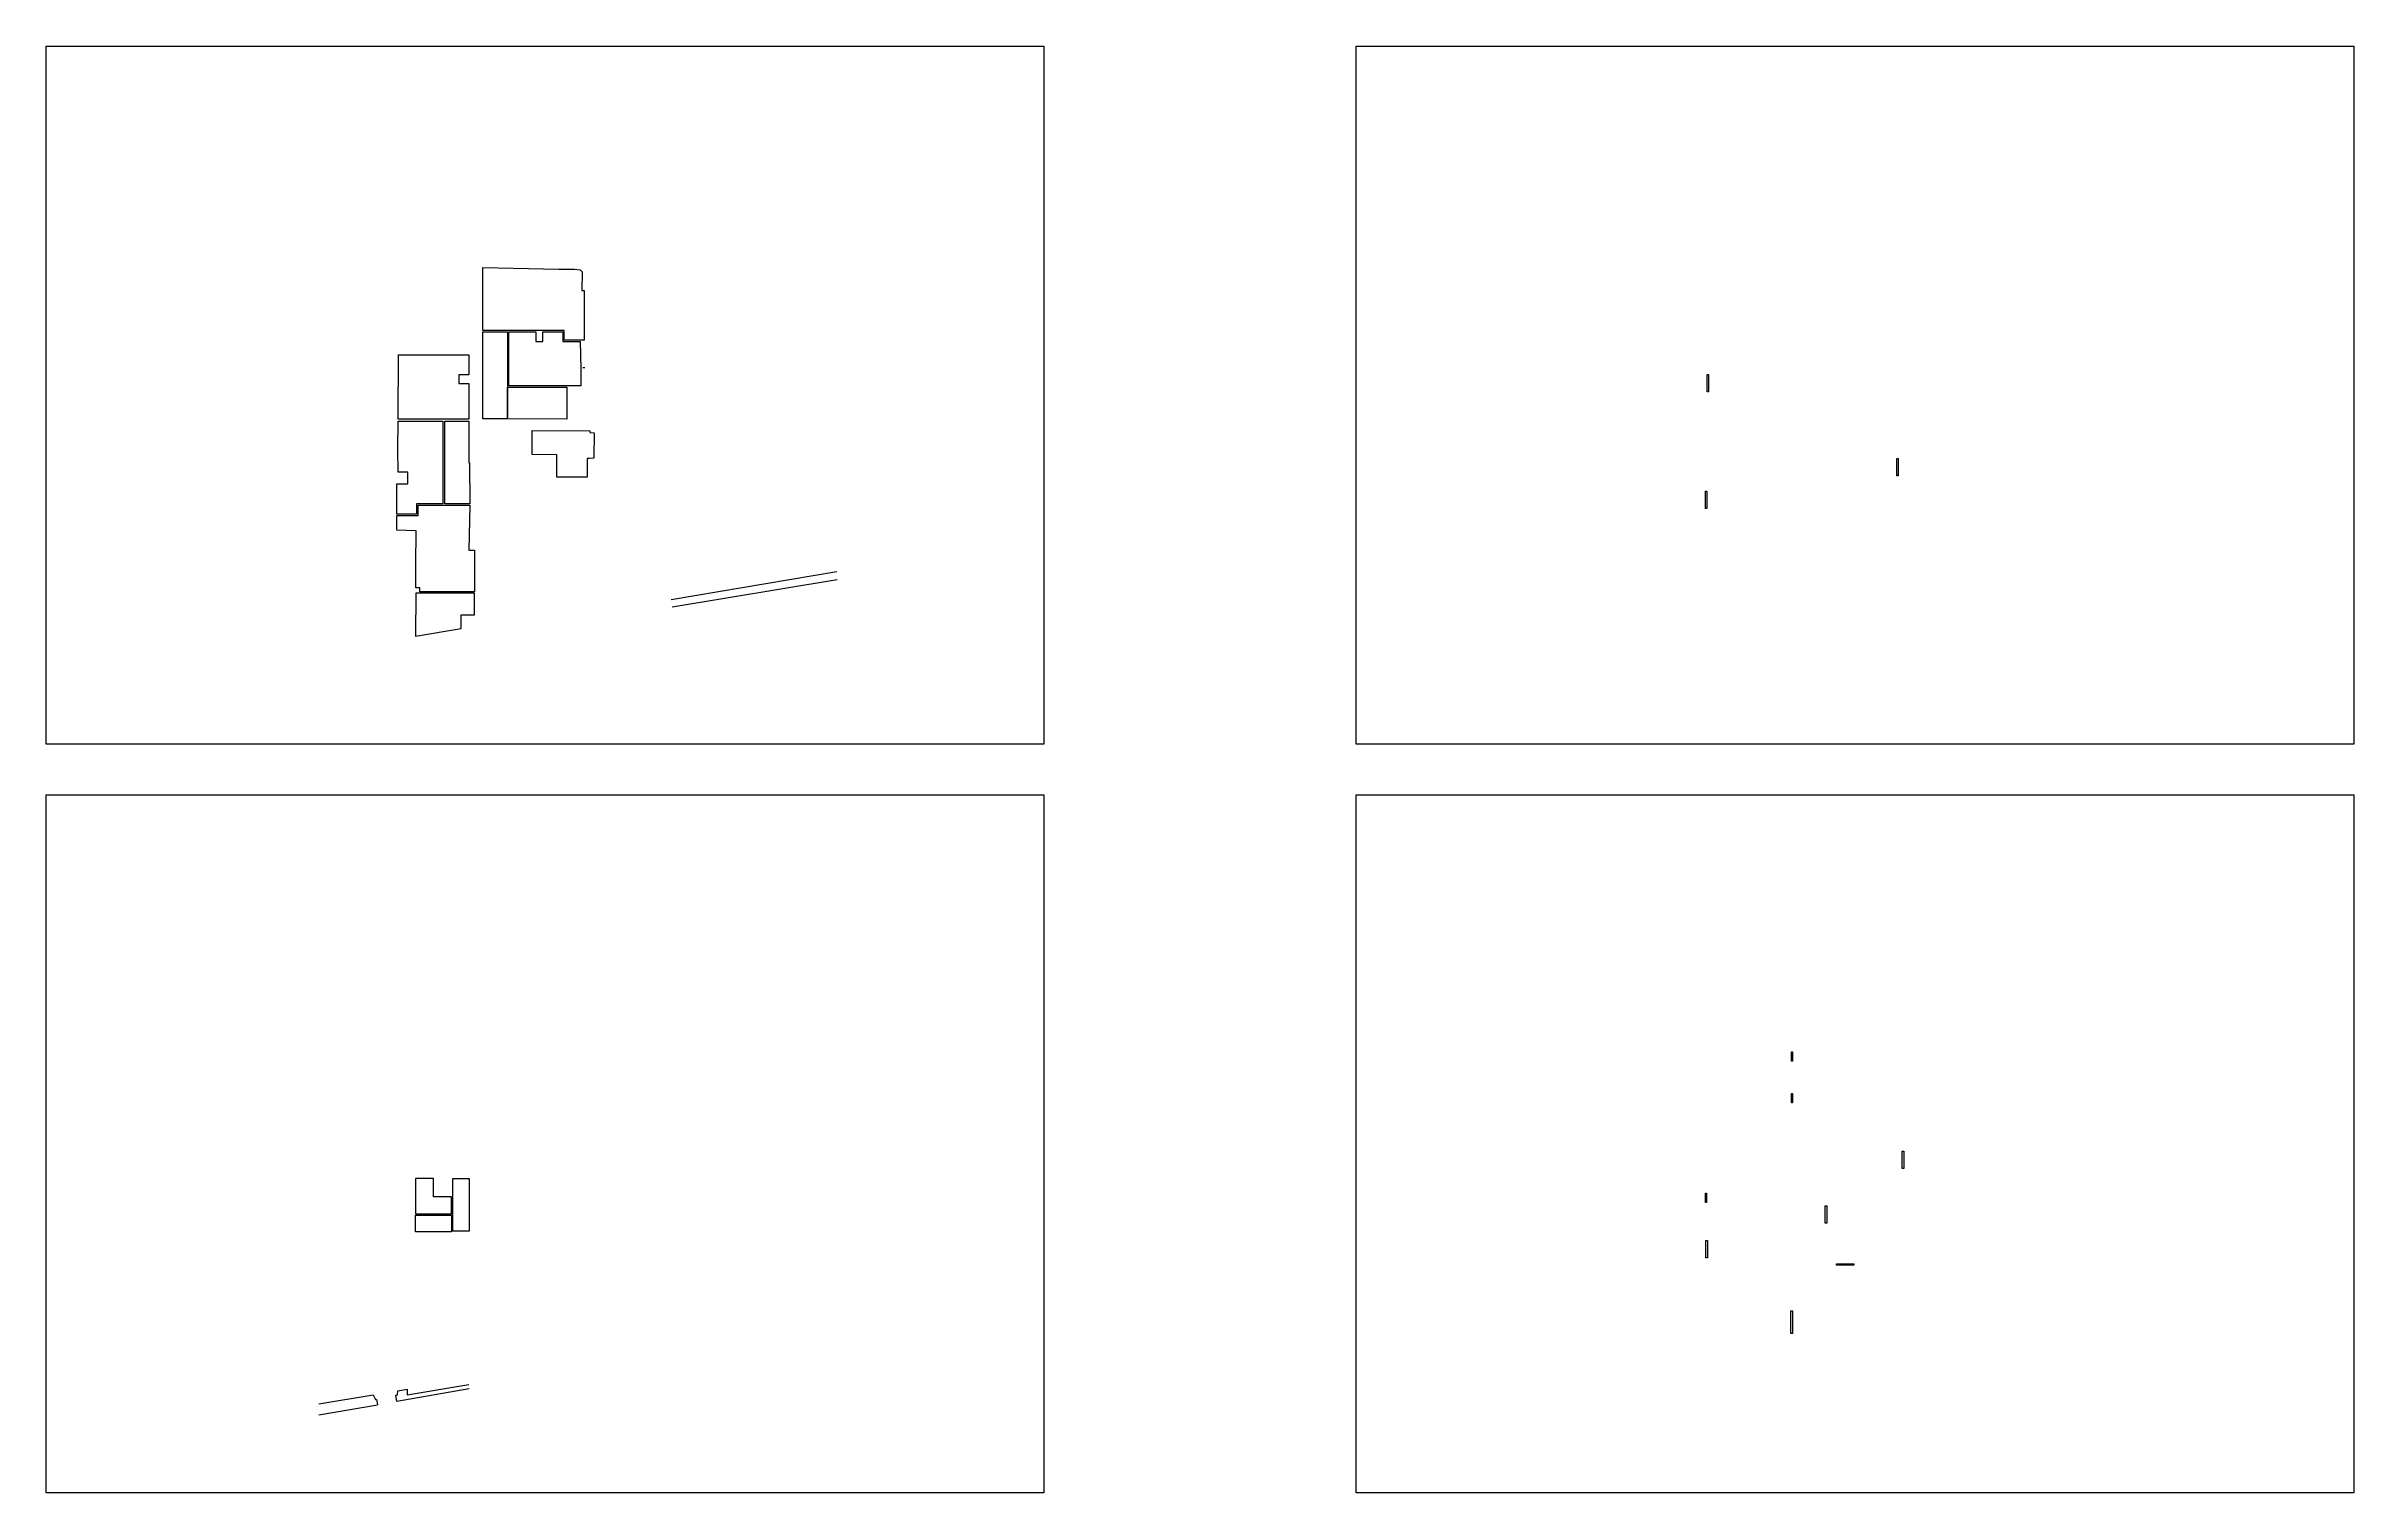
# Model space of a CAD drawing. Header units: metres. Extents: x 0 to 181, y -1 to 73.
# Drawn here: x 65.6 to 181.3, y 0 to 72.5 of the extents above; entities that cross this region are included whole.
import ezdxf

# ---------------------------------------------------------------- set-up
doc = ezdxf.new("R2010")
doc.units = ezdxf.units.M

msp = doc.modelspace()

# ---------------------------------------------------------------- linework, layer by layer
for points in [[(65.64, 72.54), (115.64, 72.54), (115.64, 37.54), (65.64, 37.54)], [(131.29, 72.54), (181.29, 72.54), (181.29, 37.54), (131.29, 37.54)], [(87.52, 58.29), (87.53, 61.44), (91.33, 61.35), (92.12, 61.35), (92.4, 61.32), (92.5, 61.22), (92.49, 60.28), (92.61, 60.28), (92.61, 57.8), (91.6, 57.8), (91.6, 58.29)], [(87.52, 58.22), (88.76, 58.22), (88.76, 53.85), (87.52, 53.85)], [(83.3, 57.07), (86.83, 57.07), (86.83, 56.06), (86.33, 56.06), (86.33, 55.62), (86.83, 55.62), (86.83, 53.84), (83.29, 53.84)], [(148.88, 56.07), (148.95, 56.07), (148.95, 55.2), (148.88, 55.2)], [(91.74, 53.84), (88.76, 53.85), (88.76, 55.44), (91.74, 55.44)], [(83.29, 53.74), (85.52, 53.74), (85.52, 49.59), (84.21, 49.59), (84.21, 49.08), (83.21, 49.08), (83.21, 50.6), (83.76, 50.6), (83.76, 51.18), (83.28, 51.18), (83.27, 52.31)], [(85.62, 53.74), (86.83, 53.74), (86.82, 51.64), (86.86, 51.65), (86.87, 49.59), (85.62, 49.59)], [(90, 52.06), (90, 53.27), (92.89, 53.25), (92.89, 53.17), (93.11, 53.15), (93.09, 51.88), (92.88, 51.87), (92.76, 51.87), (92.75, 50.92), (91.24, 50.93), (91.24, 52.05)], [(158.39, 51.86), (158.46, 51.86), (158.46, 50.99), (158.39, 50.99)], [(148.79, 50.22), (148.86, 50.22), (148.86, 49.35), (148.79, 49.35)], [(83.21, 49.01), (84.28, 49.01), (84.28, 49.52), (86.87, 49.52), (86.83, 47.26), (87.11, 47.26), (87.11, 45.18), (84.37, 45.18), (84.37, 45.38), (84.17, 45.38), (84.17, 46.53), (84.18, 48.24), (83.21, 48.27)], [(87.11, 45.11), (84.17, 45.11), (84.16, 42.95), (86.44, 43.34), (86.44, 44.03), (86.84, 44.03), (87.11, 44.03)], [(65.64, 35), (115.64, 35), (115.64, 0), (65.64, 0)], [(131.29, 35), (181.29, 35), (181.29, 0), (131.29, 0)], [(153.1, 22.11), (153.16, 22.11), (153.16, 21.64), (153.1, 21.64)], [(153.1, 20.02), (153.16, 20.02), (153.16, 19.55), (153.1, 19.55)], [(158.65, 17.13), (158.73, 17.13), (158.73, 16.26), (158.65, 16.26)], [(86.03, 15.76), (86.85, 15.76), (86.85, 13.12), (86.03, 13.12)], [(84.16, 13.92), (85.96, 13.92), (85.96, 13.09), (84.16, 13.09)], [(148.79, 15.03), (148.85, 15.03), (148.85, 14.56), (148.79, 14.56)], [(154.87, 13.52), (154.8, 13.52), (154.8, 14.39), (154.87, 14.39)], [(148.82, 12.65), (148.89, 12.65), (148.89, 11.78), (148.82, 11.78)], [(156.23, 11.49), (156.23, 11.41), (155.36, 11.41), (155.36, 11.49)], [(153.07, 9.12), (153.15, 9.12), (153.15, 7.99), (153.07, 7.99)]]:
    msp.add_lwpolyline(points, close=True)
for points in [[(88.83, 58.22), (90.18, 58.22), (90.18, 57.73), (90.53, 57.73), (90.53, 58.22), (91.53, 58.22), (91.53, 57.73), (92.4, 57.73), (92.44, 56.35), (92.43, 55.51), (88.83, 55.51), (88.83, 58.22)], [(92.53, 56.42), (92.64, 56.42)], [(96.97, 44.8), (105.26, 46.19)], [(97.02, 44.42), (105.29, 45.8)], [(84.16, 15.76), (84.16, 13.99), (85.96, 13.99), (85.96, 14.84), (85.06, 14.84), (85.06, 15.76), (84.16, 15.76)], [(79.3, 4.46), (82.03, 4.91), (82.14, 4.68), (82.2, 4.68), (82.24, 4.42)], [(83.22, 4.58), (83.17, 4.9), (83.25, 4.92), (83.26, 5.12), (83.73, 5.2)], [(86.84, 5.21), (83.22, 4.58)], [(83.73, 4.91), (86.83, 5.43)], [(83.73, 5.2), (83.73, 4.91)], [(79.3, 3.91), (82.24, 4.42)]]:
    msp.add_lwpolyline(points)

# ---------------------------------------------------------------- texts
for s, p in [('radiateur', (148.94, 55.5)), ('radiateur', (158.45, 51.29)), ('radiateur', (148.85, 49.65)), ('sèche serviettes', (153.23, 21.63)), ('radiateur', (153.16, 19.65)), ('radiateur', (158.67, 16.86)), ('sèche serviettes', (148.91, 14.54)), ('radiateur', (154.81, 14.1)), ('radiateur', (148.88, 12.08)), ('radiateur', (155.62, 11.43)), ('radiateur', (153.13, 8.42))]:
    msp.add_text(s, height=0.0006).set_placement(p)

doc.saveas('drawing.dxf')
